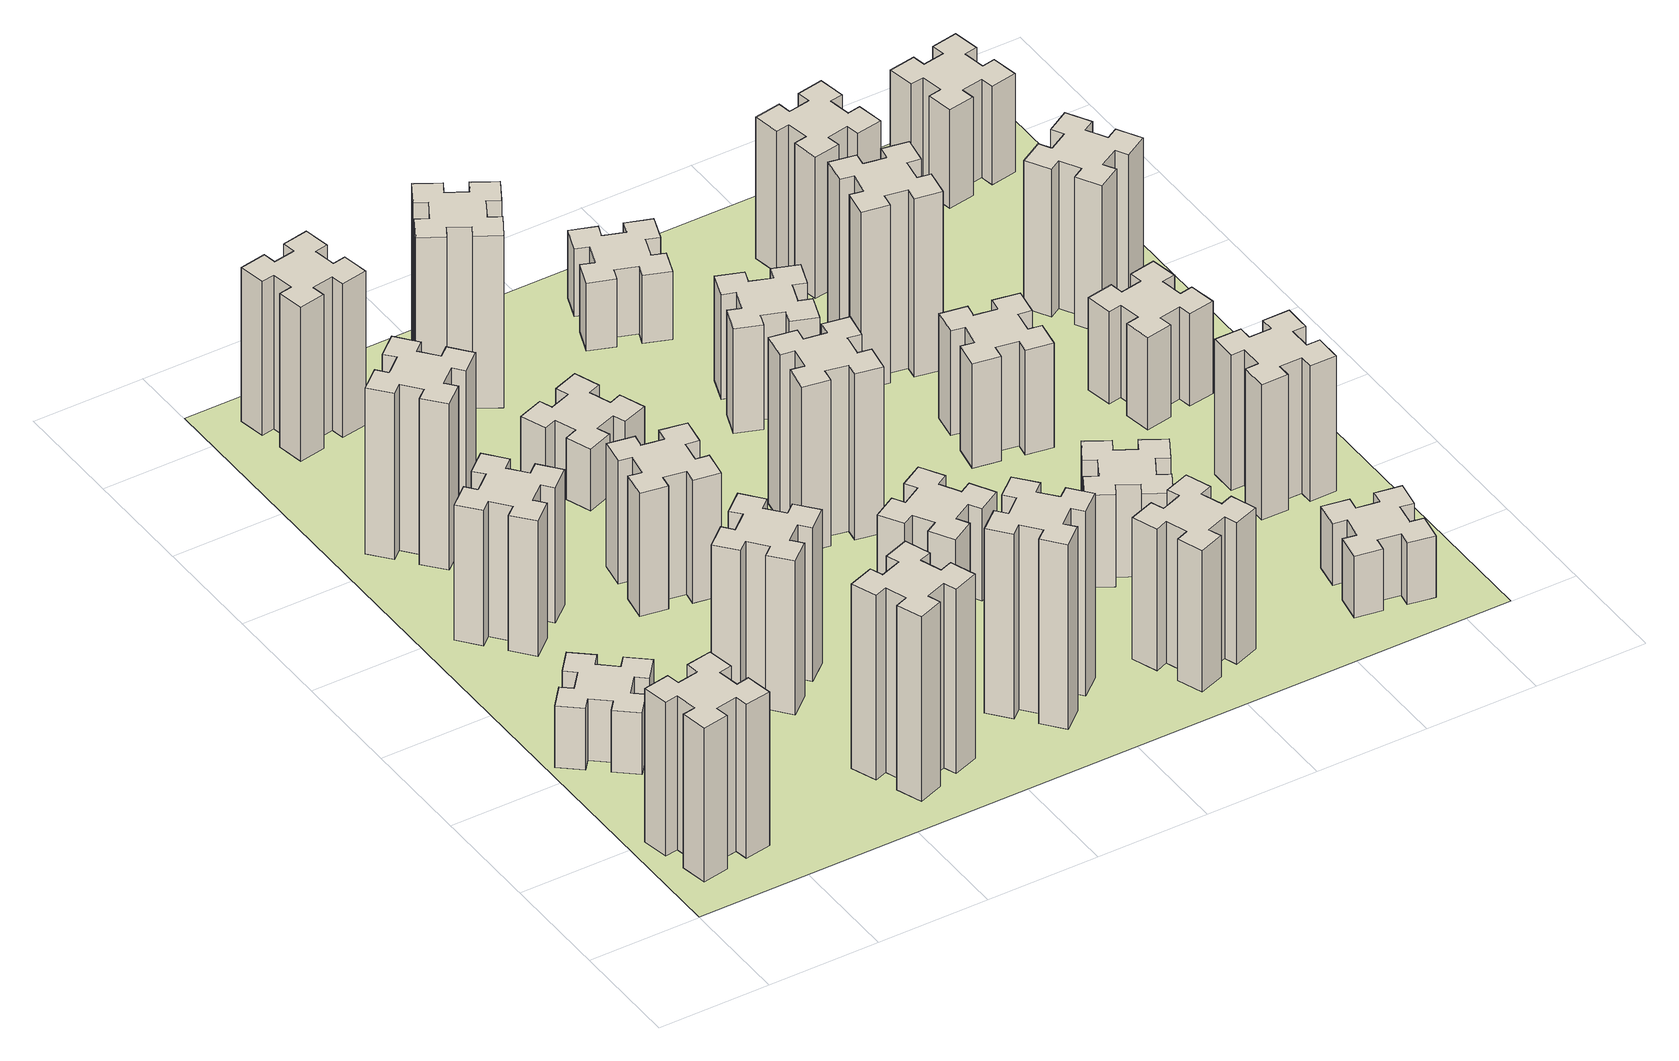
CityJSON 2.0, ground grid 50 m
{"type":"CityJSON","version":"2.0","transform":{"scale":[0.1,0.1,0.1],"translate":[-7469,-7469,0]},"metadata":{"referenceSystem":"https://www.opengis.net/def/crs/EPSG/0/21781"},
"CityObjects":{
"building1":{"type":"Building","attributes":{"class":"1000","function":"1000","usage":"1000","yearOfConstruction":2016,"roofType":"1000","measuredHeight":75,"storeysAboveGround":30,"storeysBelowGround":0},"geometry":[{"type":"Solid","lod":"1","boundaries":[[[[0,1,2,3,4,5,6,7,8,9,10,11,12,13,14,15,16,17,18,19]],[[17,16,20,21]],[[16,15,22,20]],[[15,14,23,22]],[[14,13,24,23]],[[13,12,25,24]],[[12,11,26,25]],[[11,10,27,26]],[[10,9,28,27]],[[9,8,29,28]],[[8,7,30,29]],[[7,6,31,30]],[[6,5,32,31]],[[5,4,33,32]],[[4,3,34,33]],[[3,2,35,34]],[[2,1,36,35]],[[1,0,37,36]],[[0,19,38,37]],[[19,18,39,38]],[[18,17,21,39]],[[24,25,26,27,28,29,30,31,32,33,34,35,36,37,38,39,21,20,22,23]]]]}]},
"building2":{"type":"Building","attributes":{"class":"1000","function":"1000","usage":"1000","yearOfConstruction":2016,"roofType":"1000","measuredHeight":30,"storeysAboveGround":30,"storeysBelowGround":0},"geometry":[{"type":"Solid","lod":"1","boundaries":[[[[40,41,42,43,44,45,46,47,48,49,50,51,52,53,54,55,56,57,58,59]],[[57,56,60,61]],[[56,55,62,60]],[[55,54,63,62]],[[54,53,64,63]],[[53,52,65,64]],[[52,51,66,65]],[[51,50,67,66]],[[50,49,68,67]],[[49,48,69,68]],[[48,47,70,69]],[[47,46,71,70]],[[46,45,72,71]],[[45,44,73,72]],[[44,43,74,73]],[[43,42,75,74]],[[42,41,76,75]],[[41,40,77,76]],[[40,59,78,77]],[[59,58,79,78]],[[58,57,61,79]],[[64,65,66,67,68,69,70,71,72,73,74,75,76,77,78,79,61,60,62,63]]]]}]},
"building3":{"type":"Building","attributes":{"class":"1000","function":"1000","usage":"1000","yearOfConstruction":2016,"roofType":"1000","measuredHeight":66,"storeysAboveGround":30,"storeysBelowGround":0},"geometry":[{"type":"Solid","lod":"1","boundaries":[[[[80,81,82,83,84,85,86,87,88,89,90,91,92,93,94,95,96,97,98,99]],[[97,96,100,101]],[[96,95,102,100]],[[95,94,103,102]],[[94,93,104,103]],[[93,92,105,104]],[[92,91,106,105]],[[91,90,107,106]],[[90,89,108,107]],[[89,88,109,108]],[[88,87,110,109]],[[87,86,111,110]],[[86,85,112,111]],[[85,84,113,112]],[[84,83,114,113]],[[83,82,115,114]],[[82,81,116,115]],[[81,80,117,116]],[[80,99,118,117]],[[99,98,119,118]],[[98,97,101,119]],[[104,105,106,107,108,109,110,111,112,113,114,115,116,117,118,119,101,100,102,103]]]]}]},
"building4":{"type":"Building","attributes":{"class":"1000","function":"1000","usage":"1000","yearOfConstruction":2016,"roofType":"1000","measuredHeight":81,"storeysAboveGround":30,"storeysBelowGround":0},"geometry":[{"type":"Solid","lod":"1","boundaries":[[[[120,121,122,123,124,125,126,127,128,129,130,131,132,133,134,135,136,137,138,139]],[[137,136,140,141]],[[136,135,142,140]],[[135,134,143,142]],[[134,133,144,143]],[[133,132,145,144]],[[132,131,146,145]],[[131,130,147,146]],[[130,129,148,147]],[[129,128,149,148]],[[128,127,150,149]],[[127,126,151,150]],[[126,125,152,151]],[[125,124,153,152]],[[124,123,154,153]],[[123,122,155,154]],[[122,121,156,155]],[[121,120,157,156]],[[120,139,158,157]],[[139,138,159,158]],[[138,137,141,159]],[[144,145,146,147,148,149,150,151,152,153,154,155,156,157,158,159,141,140,142,143]]]]}]},
"building5":{"type":"Building","attributes":{"class":"1000","function":"1000","usage":"1000","yearOfConstruction":2016,"roofType":"1000","measuredHeight":90,"storeysAboveGround":30,"storeysBelowGround":0},"geometry":[{"type":"Solid","lod":"1","boundaries":[[[[160,161,162,163,164,165,166,167,168,169,170,171,172,173,174,175,176,177,178,179]],[[177,176,180,181]],[[176,175,182,180]],[[175,174,183,182]],[[174,173,184,183]],[[173,172,185,184]],[[172,171,186,185]],[[171,170,187,186]],[[170,169,188,187]],[[169,168,189,188]],[[168,167,190,189]],[[167,166,191,190]],[[166,165,192,191]],[[165,164,193,192]],[[164,163,194,193]],[[163,162,195,194]],[[162,161,196,195]],[[161,160,197,196]],[[160,179,198,197]],[[179,178,199,198]],[[178,177,181,199]],[[184,185,186,187,188,189,190,191,192,193,194,195,196,197,198,199,181,180,182,183]]]]}]},
"building6":{"type":"Building","attributes":{"class":"1000","function":"1000","usage":"1000","yearOfConstruction":2016,"roofType":"1000","measuredHeight":75,"storeysAboveGround":30,"storeysBelowGround":0},"geometry":[{"type":"Solid","lod":"1","boundaries":[[[[200,201,202,203,204,205,206,207,208,209,210,211,212,213,214,215,216,217,218,219]],[[217,216,220,221]],[[216,215,222,220]],[[215,214,223,222]],[[214,213,224,223]],[[213,212,225,224]],[[212,211,226,225]],[[211,210,227,226]],[[210,209,228,227]],[[209,208,229,228]],[[208,207,230,229]],[[207,206,231,230]],[[206,205,232,231]],[[205,204,233,232]],[[204,203,234,233]],[[203,202,235,234]],[[202,201,236,235]],[[201,200,237,236]],[[200,219,238,237]],[[219,218,239,238]],[[218,217,221,239]],[[224,225,226,227,228,229,230,231,232,233,234,235,236,237,238,239,221,220,222,223]]]]}]},
"building7":{"type":"Building","attributes":{"class":"1000","function":"1000","usage":"1000","yearOfConstruction":2016,"roofType":"1000","measuredHeight":75,"storeysAboveGround":30,"storeysBelowGround":0},"geometry":[{"type":"Solid","lod":"1","boundaries":[[[[240,241,242,243,244,245,246,247,248,249,250,251,252,253,254,255,256,257,258,259]],[[257,256,260,261]],[[256,255,262,260]],[[255,254,263,262]],[[254,253,264,263]],[[253,252,265,264]],[[252,251,266,265]],[[251,250,267,266]],[[250,249,268,267]],[[249,248,269,268]],[[248,247,270,269]],[[247,246,271,270]],[[246,245,272,271]],[[245,244,273,272]],[[244,243,274,273]],[[243,242,275,274]],[[242,241,276,275]],[[241,240,277,276]],[[240,259,278,277]],[[259,258,279,278]],[[258,257,261,279]],[[264,265,266,267,268,269,270,271,272,273,274,275,276,277,278,279,261,260,262,263]]]]}]},
"building8":{"type":"Building","attributes":{"class":"1000","function":"1000","usage":"1000","yearOfConstruction":2016,"roofType":"1000","measuredHeight":60,"storeysAboveGround":30,"storeysBelowGround":0},"geometry":[{"type":"Solid","lod":"1","boundaries":[[[[280,281,282,283,284,285,286,287,288,289,290,291,292,293,294,295,296,297,298,299]],[[297,296,300,301]],[[296,295,302,300]],[[295,294,303,302]],[[294,293,304,303]],[[293,292,305,304]],[[292,291,306,305]],[[291,290,307,306]],[[290,289,308,307]],[[289,288,309,308]],[[288,287,310,309]],[[287,286,311,310]],[[286,285,312,311]],[[285,284,313,312]],[[284,283,314,313]],[[283,282,315,314]],[[282,281,316,315]],[[281,280,317,316]],[[280,299,318,317]],[[299,298,319,318]],[[298,297,301,319]],[[304,305,306,307,308,309,310,311,312,313,314,315,316,317,318,319,301,300,302,303]]]]}]},
"building9":{"type":"Building","attributes":{"class":"1000","function":"1000","usage":"1000","yearOfConstruction":2016,"roofType":"1000","measuredHeight":30,"storeysAboveGround":30,"storeysBelowGround":0},"geometry":[{"type":"Solid","lod":"1","boundaries":[[[[320,321,322,323,324,325,326,327,328,329,330,331,332,333,334,335,336,337,338,339]],[[337,336,340,341]],[[336,335,342,340]],[[335,334,343,342]],[[334,333,344,343]],[[333,332,345,344]],[[332,331,346,345]],[[331,330,347,346]],[[330,329,348,347]],[[329,328,349,348]],[[328,327,350,349]],[[327,326,351,350]],[[326,325,352,351]],[[325,324,353,352]],[[324,323,354,353]],[[323,322,355,354]],[[322,321,356,355]],[[321,320,357,356]],[[320,339,358,357]],[[339,338,359,358]],[[338,337,341,359]],[[344,345,346,347,348,349,350,351,352,353,354,355,356,357,358,359,341,340,342,343]]]]}]},
"building10":{"type":"Building","attributes":{"class":"1000","function":"1000","usage":"1000","yearOfConstruction":2016,"roofType":"1000","measuredHeight":90,"storeysAboveGround":30,"storeysBelowGround":0},"geometry":[{"type":"Solid","lod":"1","boundaries":[[[[360,361,362,363,364,365,366,367,368,369,370,371,372,373,374,375,376,377,378,379]],[[377,376,380,381]],[[376,375,382,380]],[[375,374,383,382]],[[374,373,384,383]],[[373,372,385,384]],[[372,371,386,385]],[[371,370,387,386]],[[370,369,388,387]],[[369,368,389,388]],[[368,367,390,389]],[[367,366,391,390]],[[366,365,392,391]],[[365,364,393,392]],[[364,363,394,393]],[[363,362,395,394]],[[362,361,396,395]],[[361,360,397,396]],[[360,379,398,397]],[[379,378,399,398]],[[378,377,381,399]],[[384,385,386,387,388,389,390,391,392,393,394,395,396,397,398,399,381,380,382,383]]]]}]},
"building11":{"type":"Building","attributes":{"class":"1000","function":"1000","usage":"1000","yearOfConstruction":2016,"roofType":"1000","measuredHeight":84,"storeysAboveGround":30,"storeysBelowGround":0},"geometry":[{"type":"Solid","lod":"1","boundaries":[[[[400,401,402,403,404,405,406,407,408,409,410,411,412,413,414,415,416,417,418,419]],[[417,416,420,421]],[[416,415,422,420]],[[415,414,423,422]],[[414,413,424,423]],[[413,412,425,424]],[[412,411,426,425]],[[411,410,427,426]],[[410,409,428,427]],[[409,408,429,428]],[[408,407,430,429]],[[407,406,431,430]],[[406,405,432,431]],[[405,404,433,432]],[[404,403,434,433]],[[403,402,435,434]],[[402,401,436,435]],[[401,400,437,436]],[[400,419,438,437]],[[419,418,439,438]],[[418,417,421,439]],[[424,425,426,427,428,429,430,431,432,433,434,435,436,437,438,439,421,420,422,423]]]]}]},
"building12":{"type":"Building","attributes":{"class":"1000","function":"1000","usage":"1000","yearOfConstruction":2016,"roofType":"1000","measuredHeight":45,"storeysAboveGround":30,"storeysBelowGround":0},"geometry":[{"type":"Solid","lod":"1","boundaries":[[[[440,441,442,443,444,445,446,447,448,449,450,451,452,453,454,455,456,457,458,459]],[[457,456,460,461]],[[456,455,462,460]],[[455,454,463,462]],[[454,453,464,463]],[[453,452,465,464]],[[452,451,466,465]],[[451,450,467,466]],[[450,449,468,467]],[[449,448,469,468]],[[448,447,470,469]],[[447,446,471,470]],[[446,445,472,471]],[[445,444,473,472]],[[444,443,474,473]],[[443,442,475,474]],[[442,441,476,475]],[[441,440,477,476]],[[440,459,478,477]],[[459,458,479,478]],[[458,457,461,479]],[[464,465,466,467,468,469,470,471,472,473,474,475,476,477,478,479,461,460,462,463]]]]}]},
"building13":{"type":"Building","attributes":{"class":"1000","function":"1000","usage":"1000","yearOfConstruction":2016,"roofType":"1000","measuredHeight":81,"storeysAboveGround":30,"storeysBelowGround":0},"geometry":[{"type":"Solid","lod":"1","boundaries":[[[[480,481,482,483,484,485,486,487,488,489,490,491,492,493,494,495,496,497,498,499]],[[497,496,500,501]],[[496,495,502,500]],[[495,494,503,502]],[[494,493,504,503]],[[493,492,505,504]],[[492,491,506,505]],[[491,490,507,506]],[[490,489,508,507]],[[489,488,509,508]],[[488,487,510,509]],[[487,486,511,510]],[[486,485,512,511]],[[485,484,513,512]],[[484,483,514,513]],[[483,482,515,514]],[[482,481,516,515]],[[481,480,517,516]],[[480,499,518,517]],[[499,498,519,518]],[[498,497,501,519]],[[504,505,506,507,508,509,510,511,512,513,514,515,516,517,518,519,501,500,502,503]]]]}]},
"building14":{"type":"Building","attributes":{"class":"1000","function":"1000","usage":"1000","yearOfConstruction":2016,"roofType":"1000","measuredHeight":69,"storeysAboveGround":30,"storeysBelowGround":0},"geometry":[{"type":"Solid","lod":"1","boundaries":[[[[520,521,522,523,524,525,526,527,528,529,530,531,532,533,534,535,536,537,538,539]],[[537,536,540,541]],[[536,535,542,540]],[[535,534,543,542]],[[534,533,544,543]],[[533,532,545,544]],[[532,531,546,545]],[[531,530,547,546]],[[530,529,548,547]],[[529,528,549,548]],[[528,527,550,549]],[[527,526,551,550]],[[526,525,552,551]],[[525,524,553,552]],[[524,523,554,553]],[[523,522,555,554]],[[522,521,556,555]],[[521,520,557,556]],[[520,539,558,557]],[[539,538,559,558]],[[538,537,541,559]],[[544,545,546,547,548,549,550,551,552,553,554,555,556,557,558,559,541,540,542,543]]]]}]},
"building15":{"type":"Building","attributes":{"class":"1000","function":"1000","usage":"1000","yearOfConstruction":2016,"roofType":"1000","measuredHeight":51,"storeysAboveGround":30,"storeysBelowGround":0},"geometry":[{"type":"Solid","lod":"1","boundaries":[[[[560,561,562,563,564,565,566,567,568,569,570,571,572,573,574,575,576,577,578,579]],[[577,576,580,581]],[[576,575,582,580]],[[575,574,583,582]],[[574,573,584,583]],[[573,572,585,584]],[[572,571,586,585]],[[571,570,587,586]],[[570,569,588,587]],[[569,568,589,588]],[[568,567,590,589]],[[567,566,591,590]],[[566,565,592,591]],[[565,564,593,592]],[[564,563,594,593]],[[563,562,595,594]],[[562,561,596,595]],[[561,560,597,596]],[[560,579,598,597]],[[579,578,599,598]],[[578,577,581,599]],[[584,585,586,587,588,589,590,591,592,593,594,595,596,597,598,599,581,580,582,583]]]]}]},
"building16":{"type":"Building","attributes":{"class":"1000","function":"1000","usage":"1000","yearOfConstruction":2016,"roofType":"1000","measuredHeight":33,"storeysAboveGround":30,"storeysBelowGround":0},"geometry":[{"type":"Solid","lod":"1","boundaries":[[[[600,601,602,603,604,605,606,607,608,609,610,611,612,613,614,615,616,617,618,619]],[[617,616,620,621]],[[616,615,622,620]],[[615,614,623,622]],[[614,613,624,623]],[[613,612,625,624]],[[612,611,626,625]],[[611,610,627,626]],[[610,609,628,627]],[[609,608,629,628]],[[608,607,630,629]],[[607,606,631,630]],[[606,605,632,631]],[[605,604,633,632]],[[604,603,634,633]],[[603,602,635,634]],[[602,601,636,635]],[[601,600,637,636]],[[600,619,638,637]],[[619,618,639,638]],[[618,617,621,639]],[[624,625,626,627,628,629,630,631,632,633,634,635,636,637,638,639,621,620,622,623]]]]}]},
"building17":{"type":"Building","attributes":{"class":"1000","function":"1000","usage":"1000","yearOfConstruction":2016,"roofType":"1000","measuredHeight":45,"storeysAboveGround":30,"storeysBelowGround":0},"geometry":[{"type":"Solid","lod":"1","boundaries":[[[[640,641,642,643,644,645,646,647,648,649,650,651,652,653,654,655,656,657,658,659]],[[657,656,660,661]],[[656,655,662,660]],[[655,654,663,662]],[[654,653,664,663]],[[653,652,665,664]],[[652,651,666,665]],[[651,650,667,666]],[[650,649,668,667]],[[649,648,669,668]],[[648,647,670,669]],[[647,646,671,670]],[[646,645,672,671]],[[645,644,673,672]],[[644,643,674,673]],[[643,642,675,674]],[[642,641,676,675]],[[641,640,677,676]],[[640,659,678,677]],[[659,658,679,678]],[[658,657,661,679]],[[664,665,666,667,668,669,670,671,672,673,674,675,676,677,678,679,661,660,662,663]]]]}]},
"building18":{"type":"Building","attributes":{"class":"1000","function":"1000","usage":"1000","yearOfConstruction":2016,"roofType":"1000","measuredHeight":51,"storeysAboveGround":30,"storeysBelowGround":0},"geometry":[{"type":"Solid","lod":"1","boundaries":[[[[680,681,682,683,684,685,686,687,688,689,690,691,692,693,694,695,696,697,698,699]],[[697,696,700,701]],[[696,695,702,700]],[[695,694,703,702]],[[694,693,704,703]],[[693,692,705,704]],[[692,691,706,705]],[[691,690,707,706]],[[690,689,708,707]],[[689,688,709,708]],[[688,687,710,709]],[[687,686,711,710]],[[686,685,712,711]],[[685,684,713,712]],[[684,683,714,713]],[[683,682,715,714]],[[682,681,716,715]],[[681,680,717,716]],[[680,699,718,717]],[[699,698,719,718]],[[698,697,701,719]],[[704,705,706,707,708,709,710,711,712,713,714,715,716,717,718,719,701,700,702,703]]]]}]},
"building19":{"type":"Building","attributes":{"class":"1000","function":"1000","usage":"1000","yearOfConstruction":2016,"roofType":"1000","measuredHeight":87,"storeysAboveGround":30,"storeysBelowGround":0},"geometry":[{"type":"Solid","lod":"1","boundaries":[[[[720,721,722,723,724,725,726,727,728,729,730,731,732,733,734,735,736,737,738,739]],[[737,736,740,741]],[[736,735,742,740]],[[735,734,743,742]],[[734,733,744,743]],[[733,732,745,744]],[[732,731,746,745]],[[731,730,747,746]],[[730,729,748,747]],[[729,728,749,748]],[[728,727,750,749]],[[727,726,751,750]],[[726,725,752,751]],[[725,724,753,752]],[[724,723,754,753]],[[723,722,755,754]],[[722,721,756,755]],[[721,720,757,756]],[[720,739,758,757]],[[739,738,759,758]],[[738,737,741,759]],[[744,745,746,747,748,749,750,751,752,753,754,755,756,757,758,759,741,740,742,743]]]]}]},
"building20":{"type":"Building","attributes":{"class":"1000","function":"1000","usage":"1000","yearOfConstruction":2016,"roofType":"1000","measuredHeight":30,"storeysAboveGround":30,"storeysBelowGround":0},"geometry":[{"type":"Solid","lod":"1","boundaries":[[[[760,761,762,763,764,765,766,767,768,769,770,771,772,773,774,775,776,777,778,779]],[[777,776,780,781]],[[776,775,782,780]],[[775,774,783,782]],[[774,773,784,783]],[[773,772,785,784]],[[772,771,786,785]],[[771,770,787,786]],[[770,769,788,787]],[[769,768,789,788]],[[768,767,790,789]],[[767,766,791,790]],[[766,765,792,791]],[[765,764,793,792]],[[764,763,794,793]],[[763,762,795,794]],[[762,761,796,795]],[[761,760,797,796]],[[760,779,798,797]],[[779,778,799,798]],[[778,777,781,799]],[[784,785,786,787,788,789,790,791,792,793,794,795,796,797,798,799,781,780,782,783]]]]}]},
"building21":{"type":"Building","attributes":{"class":"1000","function":"1000","usage":"1000","yearOfConstruction":2016,"roofType":"1000","measuredHeight":69,"storeysAboveGround":30,"storeysBelowGround":0},"geometry":[{"type":"Solid","lod":"1","boundaries":[[[[800,801,802,803,804,805,806,807,808,809,810,811,812,813,814,815,816,817,818,819]],[[817,816,820,821]],[[816,815,822,820]],[[815,814,823,822]],[[814,813,824,823]],[[813,812,825,824]],[[812,811,826,825]],[[811,810,827,826]],[[810,809,828,827]],[[809,808,829,828]],[[808,807,830,829]],[[807,806,831,830]],[[806,805,832,831]],[[805,804,833,832]],[[804,803,834,833]],[[803,802,835,834]],[[802,801,836,835]],[[801,800,837,836]],[[800,819,838,837]],[[819,818,839,838]],[[818,817,821,839]],[[824,825,826,827,828,829,830,831,832,833,834,835,836,837,838,839,821,820,822,823]]]]}]},
"building22":{"type":"Building","attributes":{"class":"1000","function":"1000","usage":"1000","yearOfConstruction":2016,"roofType":"1000","measuredHeight":66,"storeysAboveGround":30,"storeysBelowGround":0},"geometry":[{"type":"Solid","lod":"1","boundaries":[[[[840,841,842,843,844,845,846,847,848,849,850,851,852,853,854,855,856,857,858,859]],[[857,856,860,861]],[[856,855,862,860]],[[855,854,863,862]],[[854,853,864,863]],[[853,852,865,864]],[[852,851,866,865]],[[851,850,867,866]],[[850,849,868,867]],[[849,848,869,868]],[[848,847,870,869]],[[847,846,871,870]],[[846,845,872,871]],[[845,844,873,872]],[[844,843,874,873]],[[843,842,875,874]],[[842,841,876,875]],[[841,840,877,876]],[[840,859,878,877]],[[859,858,879,878]],[[858,857,861,879]],[[864,865,866,867,868,869,870,871,872,873,874,875,876,877,878,879,861,860,862,863]]]]}]},
"building23":{"type":"Building","attributes":{"class":"1000","function":"1000","usage":"1000","yearOfConstruction":2016,"roofType":"1000","measuredHeight":45,"storeysAboveGround":30,"storeysBelowGround":0},"geometry":[{"type":"Solid","lod":"1","boundaries":[[[[880,881,882,883,884,885,886,887,888,889,890,891,892,893,894,895,896,897,898,899]],[[897,896,900,901]],[[896,895,902,900]],[[895,894,903,902]],[[894,893,904,903]],[[893,892,905,904]],[[892,891,906,905]],[[891,890,907,906]],[[890,889,908,907]],[[889,888,909,908]],[[888,887,910,909]],[[887,886,911,910]],[[886,885,912,911]],[[885,884,913,912]],[[884,883,914,913]],[[883,882,915,914]],[[882,881,916,915]],[[881,880,917,916]],[[880,899,918,917]],[[899,898,919,918]],[[898,897,901,919]],[[904,905,906,907,908,909,910,911,912,913,914,915,916,917,918,919,901,900,902,903]]]]}]},
"building24":{"type":"Building","attributes":{"class":"1000","function":"1000","usage":"1000","yearOfConstruction":2016,"roofType":"1000","measuredHeight":72,"storeysAboveGround":30,"storeysBelowGround":0},"geometry":[{"type":"Solid","lod":"1","boundaries":[[[[920,921,922,923,924,925,926,927,928,929,930,931,932,933,934,935,936,937,938,939]],[[937,936,940,941]],[[936,935,942,940]],[[935,934,943,942]],[[934,933,944,943]],[[933,932,945,944]],[[932,931,946,945]],[[931,930,947,946]],[[930,929,948,947]],[[929,928,949,948]],[[928,927,950,949]],[[927,926,951,950]],[[926,925,952,951]],[[925,924,953,952]],[[924,923,954,953]],[[923,922,955,954]],[[922,921,956,955]],[[921,920,957,956]],[[920,939,958,957]],[[939,938,959,958]],[[938,937,941,959]],[[944,945,946,947,948,949,950,951,952,953,954,955,956,957,958,959,941,940,942,943]]]]}]},
"building25":{"type":"Building","attributes":{"class":"1000","function":"1000","usage":"1000","yearOfConstruction":2016,"roofType":"1000","measuredHeight":48,"storeysAboveGround":30,"storeysBelowGround":0},"geometry":[{"type":"Solid","lod":"1","boundaries":[[[[960,961,962,963,964,965,966,967,968,969,970,971,972,973,974,975,976,977,978,979]],[[977,976,980,981]],[[976,975,982,980]],[[975,974,983,982]],[[974,973,984,983]],[[973,972,985,984]],[[972,971,986,985]],[[971,970,987,986]],[[970,969,988,987]],[[969,968,989,988]],[[968,967,990,989]],[[967,966,991,990]],[[966,965,992,991]],[[965,964,993,992]],[[964,963,994,993]],[[963,962,995,994]],[[962,961,996,995]],[[961,960,997,996]],[[960,979,998,997]],[[979,978,999,998]],[[978,977,981,999]],[[984,985,986,987,988,989,990,991,992,993,994,995,996,997,998,999,981,980,982,983]]]]}]},
"landuse1":{"type":"LandUse","attributes":{"name":"plot1","function":"1010"},"geometry":[{"type":"MultiSurface","lod":"1","boundaries":[[[1000,1001,1002,1003]]]}]}
},
"vertices":[
[305,492,0],[207,475,0],[197,534,0],[78,513,0],[99,395,0],[158,405,0],[176,307,0],[117,297,0],[137,178,0],[256,199,0],[245,258,0],[344,276,0],[354,217,0],[472,237,0],[451,356,0],[392,345,0],[375,444,0],[434,454,0],[413,572,0],[295,551,0],[375,444,750],[434,454,750],[392,345,750],[451,356,750],[472,237,750],[354,217,750],[344,276,750],[245,258,750],[256,199,750],[137,178,750],[117,297,750],[176,307,750],[158,405,750],[99,395,750],[78,513,750],[197,534,750],[207,475,750],[305,492,750],[295,551,750],[413,572,750],
[223,1224,0],[159,1148,0],[113,1186,0],[36,1094,0],[128,1017,0],[166,1063,0],[243,999,0],[204,953,0],[296,876,0],[373,968,0],[327,1006,0],[392,1083,0],[438,1044,0],[515,1136,0],[423,1213,0],[384,1167,0],[308,1232,0],[346,1278,0],[254,1355,0],[177,1263,0],[308,1232,300],[346,1278,300],[384,1167,300],[423,1213,300],[515,1136,300],[438,1044,300],[392,1083,300],[327,1006,300],[373,968,300],[296,876,300],[204,953,300],[243,999,300],[166,1063,300],[128,1017,300],[36,1094,300],[113,1186,300],[159,1148,300],[223,1224,300],[177,1263,300],[254,1355,300],
[492,1988,0],[427,2064,0],[473,2103,0],[396,2195,0],[304,2118,0],[343,2072,0],[266,2007,0],[228,2053,0],[136,1976,0],[213,1884,0],[259,1923,0],[323,1846,0],[277,1808,0],[354,1716,0],[446,1793,0],[408,1839,0],[484,1903,0],[523,1857,0],[615,1934,0],[538,2026,0],[484,1903,660],[523,1857,660],[408,1839,660],[446,1793,660],[354,1716,660],[277,1808,660],[323,1846,660],[259,1923,660],[213,1884,660],[136,1976,660],[228,2053,660],[266,2007,660],[343,2072,660],[304,2118,660],[396,2195,660],[473,2103,660],[427,2064,660],[492,1988,660],[538,2026,660],[615,1934,660],
[343,2712,0],[266,2647,0],[228,2693,0],[136,2616,0],[213,2524,0],[259,2563,0],[323,2486,0],[277,2448,0],[354,2356,0],[446,2433,0],[408,2479,0],[484,2543,0],[523,2497,0],[615,2574,0],[538,2666,0],[492,2628,0],[427,2704,0],[473,2743,0],[396,2835,0],[304,2758,0],[427,2704,810],[473,2743,810],[492,2628,810],[538,2666,810],[615,2574,810],[523,2497,810],[484,2543,810],[408,2479,810],[446,2433,810],[354,2356,810],[277,2448,810],[323,2486,810],[259,2563,810],[213,2524,810],[136,2616,810],[228,2693,810],[266,2647,810],[343,2712,810],[304,2758,810],[396,2835,810],
[1095,385,0],[1129,291,0],[1073,270,0],[1114,157,0],[1227,199,0],[1206,255,0],[1300,289,0],[1320,233,0],[1433,274,0],[1392,387,0],[1336,366,0],[1302,460,0],[1358,480,0],[1317,593,0],[1204,552,0],[1225,496,0],[1131,462,0],[1110,518,0],[997,477,0],[1039,364,0],[1131,462,900],[1110,518,900],[1225,496,900],[1204,552,900],[1317,593,900],[1358,480,900],[1302,460,900],[1336,366,900],[1392,387,900],[1433,274,900],[1320,233,900],[1300,289,900],[1206,255,900],[1227,199,900],[1114,157,900],[1073,270,900],[1129,291,900],[1095,385,900],[1039,364,900],[997,477,900],
[1132,1148,0],[1067,1224,0],[1113,1263,0],[1036,1355,0],[944,1278,0],[983,1232,0],[906,1167,0],[868,1213,0],[776,1136,0],[853,1044,0],[899,1083,0],[963,1006,0],[917,968,0],[994,876,0],[1086,953,0],[1048,999,0],[1124,1063,0],[1163,1017,0],[1255,1094,0],[1178,1186,0],[1124,1063,750],[1163,1017,750],[1048,999,750],[1086,953,750],[994,876,750],[917,968,750],[963,1006,750],[899,1083,750],[853,1044,750],[776,1136,750],[868,1213,750],[906,1167,750],[983,1232,750],[944,1278,750],[1036,1355,750],[1113,1263,750],[1067,1224,750],[1132,1148,750],[1178,1186,750],[1255,1094,750],
[492,3405,0],[475,3504,0],[534,3514,0],[513,3632,0],[395,3611,0],[405,3552,0],[307,3535,0],[297,3594,0],[178,3573,0],[199,3455,0],[258,3465,0],[276,3367,0],[217,3357,0],[237,3238,0],[356,3259,0],[345,3318,0],[444,3336,0],[454,3277,0],[572,3297,0],[551,3416,0],[444,3336,750],[454,3277,750],[345,3318,750],[356,3259,750],[237,3238,750],[217,3357,750],[276,3367,750],[258,3465,750],[199,3455,750],[178,3573,750],[297,3594,750],[307,3535,750],[405,3552,750],[395,3611,750],[513,3632,750],[534,3514,750],[475,3504,750],[492,3405,750],[551,3416,750],[572,3297,750],
[1084,1955,0],[985,1972,0],[996,2031,0],[877,2052,0],[857,1934,0],[916,1924,0],[898,1825,0],[839,1836,0],[818,1717,0],[937,1697,0],[947,1756,0],[1045,1738,0],[1035,1679,0],[1153,1658,0],[1174,1777,0],[1115,1787,0],[1132,1885,0],[1191,1875,0],[1212,1993,0],[1094,2014,0],[1132,1885,600],[1191,1875,600],[1115,1787,600],[1174,1777,600],[1153,1658,600],[1035,1679,600],[1045,1738,600],[947,1756,600],[937,1697,600],[818,1717,600],[839,1836,600],[898,1825,600],[916,1924,600],[857,1934,600],[877,2052,600],[996,2031,600],[985,1972,600],[1084,1955,600],[1094,2014,600],[1212,1993,600],
[1106,2475,0],[1200,2509,0],[1220,2453,0],[1333,2494,0],[1292,2607,0],[1236,2586,0],[1202,2680,0],[1258,2700,0],[1217,2813,0],[1104,2772,0],[1125,2716,0],[1031,2682,0],[1010,2738,0],[897,2697,0],[939,2584,0],[995,2605,0],[1029,2511,0],[973,2490,0],[1014,2377,0],[1127,2419,0],[1029,2511,300],[973,2490,300],[995,2605,300],[939,2584,300],[897,2697,300],[1010,2738,300],[1031,2682,300],[1125,2716,300],[1104,2772,300],[1217,2813,300],[1258,2700,300],[1202,2680,300],[1236,2586,300],[1292,2607,300],[1333,2494,300],[1220,2453,300],[1200,2509,300],[1106,2475,300],[1127,2419,300],[1014,2377,300],
[1823,592,0],[1746,527,0],[1708,573,0],[1616,496,0],[1693,404,0],[1739,443,0],[1803,366,0],[1757,328,0],[1834,236,0],[1926,313,0],[1888,359,0],[1964,423,0],[2003,377,0],[2095,454,0],[2018,546,0],[1972,508,0],[1907,584,0],[1953,623,0],[1876,715,0],[1784,638,0],[1907,584,900],[1953,623,900],[1972,508,900],[2018,546,900],[2095,454,900],[2003,377,900],[1964,423,900],[1888,359,900],[1926,313,900],[1834,236,900],[1757,328,900],[1803,366,900],[1739,443,900],[1693,404,900],[1616,496,900],[1708,573,900],[1746,527,900],[1823,592,900],[1784,638,900],[1876,715,900],
[917,3265,0],[1004,3215,0],[974,3163,0],[1078,3103,0],[1138,3207,0],[1086,3237,0],[1136,3324,0],[1188,3294,0],[1248,3398,0],[1144,3458,0],[1114,3406,0],[1027,3456,0],[1057,3508,0],[953,3568,0],[893,3464,0],[945,3434,0],[895,3347,0],[843,3377,0],[783,3273,0],[887,3213,0],[895,3347,840],[843,3377,840],[945,3434,840],[893,3464,840],[953,3568,840],[1057,3508,840],[1027,3456,840],[1114,3406,840],[1144,3458,840],[1248,3398,840],[1188,3294,840],[1136,3324,840],[1086,3237,840],[1138,3207,840],[1078,3103,840],[974,3163,840],[1004,3215,840],[917,3265,840],[887,3213,840],[783,3273,840],
[1735,1204,0],[1785,1117,0],[1733,1087,0],[1793,983,0],[1897,1043,0],[1867,1095,0],[1954,1145,0],[1984,1093,0],[2088,1153,0],[2028,1257,0],[1976,1227,0],[1926,1314,0],[1978,1344,0],[1918,1448,0],[1814,1388,0],[1844,1336,0],[1757,1286,0],[1727,1338,0],[1623,1278,0],[1683,1174,0],[1757,1286,450],[1727,1338,450],[1844,1336,450],[1814,1388,450],[1918,1448,450],[1978,1344,450],[1926,1314,450],[1976,1227,450],[2028,1257,450],[2088,1153,450],[1984,1093,450],[1954,1145,450],[1867,1095,450],[1897,1043,450],[1793,983,450],[1733,1087,450],[1785,1117,450],[1735,1204,450],[1683,1174,450],[1623,1278,450],
[1656,1924,0],[1638,1825,0],[1579,1836,0],[1558,1717,0],[1677,1697,0],[1687,1756,0],[1785,1738,0],[1775,1679,0],[1893,1658,0],[1914,1777,0],[1855,1787,0],[1872,1885,0],[1931,1875,0],[1952,1993,0],[1834,2014,0],[1824,1955,0],[1725,1972,0],[1736,2031,0],[1617,2052,0],[1597,1934,0],[1725,1972,810],[1736,2031,810],[1824,1955,810],[1834,2014,810],[1952,1993,810],[1931,1875,810],[1872,1885,810],[1855,1787,810],[1914,1777,810],[1893,1658,810],[1775,1679,810],[1785,1738,810],[1687,1756,810],[1677,1697,810],[1558,1717,810],[1579,1836,810],[1638,1825,810],[1656,1924,810],[1597,1934,810],[1617,2052,810],
[2616,366,0],[2582,460,0],[2638,480,0],[2597,593,0],[2484,552,0],[2505,496,0],[2411,462,0],[2390,518,0],[2277,477,0],[2319,364,0],[2375,385,0],[2409,291,0],[2353,270,0],[2394,157,0],[2507,199,0],[2486,255,0],[2580,289,0],[2600,233,0],[2713,274,0],[2672,387,0],[2580,289,690],[2600,233,690],[2486,255,690],[2507,199,690],[2394,157,690],[2353,270,690],[2409,291,690],[2375,385,690],[2319,364,690],[2277,477,690],[2390,518,690],[2411,462,690],[2505,496,690],[2484,552,690],[2597,593,690],[2638,480,690],[2582,460,690],[2616,366,690],[2672,387,690],[2713,274,690],
[2040,2682,0],[1946,2716,0],[1967,2772,0],[1854,2813,0],[1813,2700,0],[1869,2680,0],[1835,2586,0],[1779,2607,0],[1737,2494,0],[1850,2453,0],[1871,2509,0],[1965,2475,0],[1944,2419,0],[2057,2377,0],[2098,2490,0],[2042,2511,0],[2076,2605,0],[2132,2584,0],[2173,2697,0],[2060,2738,0],[2076,2605,510],[2132,2584,510],[2042,2511,510],[2098,2490,510],[2057,2377,510],[1944,2419,510],[1965,2475,510],[1871,2509,510],[1850,2453,510],[1737,2494,510],[1779,2607,510],[1835,2586,510],[1869,2680,510],[1813,2700,510],[1854,2813,510],[1967,2772,510],[1946,2716,510],[2040,2682,510],[2060,2738,510],[2173,2697,510],
[1671,3249,0],[1765,3215,0],[1744,3159,0],[1857,3117,0],[1898,3230,0],[1842,3251,0],[1876,3345,0],[1932,3324,0],[1973,3437,0],[1860,3478,0],[1840,3422,0],[1746,3456,0],[1767,3512,0],[1654,3553,0],[1613,3440,0],[1669,3420,0],[1635,3326,0],[1579,3347,0],[1537,3234,0],[1650,3193,0],[1635,3326,330],[1579,3347,330],[1669,3420,330],[1613,3440,330],[1654,3553,330],[1767,3512,330],[1746,3456,330],[1840,3422,330],[1860,3478,330],[1973,3437,330],[1932,3324,330],[1876,3345,330],[1842,3251,330],[1898,3230,330],[1857,3117,330],[1744,3159,330],[1765,3215,330],[1671,3249,330],[1650,3193,330],[1537,3234,330],
[2525,1114,0],[2475,1027,0],[2423,1057,0],[2363,953,0],[2467,893,0],[2497,945,0],[2584,895,0],[2554,843,0],[2658,783,0],[2718,887,0],[2666,917,0],[2716,1004,0],[2768,974,0],[2828,1078,0],[2724,1138,0],[2694,1086,0],[2607,1136,0],[2637,1188,0],[2533,1248,0],[2473,1144,0],[2607,1136,450],[2637,1188,450],[2694,1086,450],[2724,1138,450],[2828,1078,450],[2768,974,450],[2716,1004,450],[2666,917,450],[2718,887,450],[2658,783,450],[2554,843,450],[2584,895,450],[2497,945,450],[2467,893,450],[2363,953,450],[2423,1057,450],[2475,1027,450],[2525,1114,450],[2473,1144,450],[2533,1248,450],
[2695,1887,0],[2712,1985,0],[2771,1975,0],[2792,2093,0],[2674,2114,0],[2664,2055,0],[2565,2072,0],[2576,2131,0],[2457,2152,0],[2437,2034,0],[2496,2024,0],[2478,1925,0],[2419,1936,0],[2398,1817,0],[2517,1797,0],[2527,1856,0],[2625,1838,0],[2615,1779,0],[2733,1758,0],[2754,1877,0],[2625,1838,510],[2615,1779,510],[2527,1856,510],[2517,1797,510],[2398,1817,510],[2419,1936,510],[2478,1925,510],[2496,2024,510],[2437,2034,510],[2457,2152,510],[2576,2131,510],[2565,2072,510],[2664,2055,510],[2674,2114,510],[2792,2093,510],[2771,1975,510],[2712,1985,510],[2695,1887,510],[2754,1877,510],[2733,1758,510],
[2427,2496,0],[2525,2478,0],[2515,2419,0],[2633,2398,0],[2654,2517,0],[2595,2527,0],[2612,2625,0],[2671,2615,0],[2692,2733,0],[2574,2754,0],[2564,2695,0],[2465,2712,0],[2476,2771,0],[2357,2792,0],[2337,2674,0],[2396,2664,0],[2378,2565,0],[2319,2576,0],[2298,2457,0],[2417,2437,0],[2378,2565,870],[2319,2576,870],[2396,2664,870],[2337,2674,870],[2357,2792,870],[2476,2771,870],[2465,2712,870],[2564,2695,870],[2574,2754,870],[2692,2733,870],[2671,2615,870],[2612,2625,870],[2595,2527,870],[2654,2517,870],[2633,2398,870],[2515,2419,870],[2525,2478,870],[2427,2496,870],[2417,2437,870],[2298,2457,870],
[3267,276,0],[3365,258,0],[3355,199,0],[3473,178,0],[3494,297,0],[3435,307,0],[3452,405,0],[3511,395,0],[3532,513,0],[3414,534,0],[3404,475,0],[3305,492,0],[3316,551,0],[3197,572,0],[3177,454,0],[3236,444,0],[3218,345,0],[3159,356,0],[3138,237,0],[3257,217,0],[3218,345,300],[3159,356,300],[3236,444,300],[3177,454,300],[3197,572,300],[3316,551,300],[3305,492,300],[3404,475,300],[3414,534,300],[3532,513,300],[3511,395,300],[3452,405,300],[3435,307,300],[3494,297,300],[3473,178,300],[3355,199,300],[3365,258,300],[3267,276,300],[3257,217,300],[3138,237,300],
[2565,3118,0],[2664,3136,0],[2674,3077,0],[2792,3097,0],[2771,3216,0],[2712,3205,0],[2695,3304,0],[2754,3314,0],[2733,3432,0],[2615,3411,0],[2625,3352,0],[2527,3335,0],[2517,3394,0],[2398,3373,0],[2419,3255,0],[2478,3265,0],[2496,3167,0],[2437,3157,0],[2457,3038,0],[2576,3059,0],[2496,3167,690],[2437,3157,690],[2478,3265,690],[2419,3255,690],[2398,3373,690],[2517,3394,690],[2527,3335,690],[2625,3352,690],[2615,3411,690],[2733,3432,690],[2754,3314,690],[2695,3304,690],[2712,3205,690],[2771,3216,690],[2792,3097,690],[2674,3077,690],[2664,3136,690],[2565,3118,690],[2576,3059,690],[2457,3038,690],
[3285,1005,0],[3385,1005,0],[3385,945,0],[3505,945,0],[3505,1065,0],[3445,1065,0],[3445,1165,0],[3505,1165,0],[3505,1285,0],[3385,1285,0],[3385,1225,0],[3285,1225,0],[3285,1285,0],[3165,1285,0],[3165,1165,0],[3225,1165,0],[3225,1065,0],[3165,1065,0],[3165,945,0],[3285,945,0],[3225,1065,660],[3165,1065,660],[3225,1165,660],[3165,1165,660],[3165,1285,660],[3285,1285,660],[3285,1225,660],[3385,1225,660],[3385,1285,660],[3505,1285,660],[3505,1165,660],[3445,1165,660],[3445,1065,660],[3505,1065,660],[3505,945,660],[3385,945,660],[3385,1005,660],[3285,1005,660],[3285,945,660],[3165,945,660],
[3205,1738,0],[3304,1756,0],[3314,1697,0],[3432,1717,0],[3411,1836,0],[3352,1825,0],[3335,1924,0],[3394,1934,0],[3373,2052,0],[3255,2031,0],[3265,1972,0],[3167,1955,0],[3157,2014,0],[3038,1993,0],[3059,1875,0],[3118,1885,0],[3136,1787,0],[3077,1777,0],[3097,1658,0],[3216,1679,0],[3136,1787,450],[3077,1777,450],[3118,1885,450],[3059,1875,450],[3038,1993,450],[3157,2014,450],[3167,1955,450],[3265,1972,450],[3255,2031,450],[3373,2052,450],[3394,1934,450],[3335,1924,450],[3352,1825,450],[3411,1836,450],[3432,1717,450],[3314,1697,450],[3304,1756,450],[3205,1738,450],[3216,1679,450],[3097,1658,450],
[3456,2507,0],[3406,2594,0],[3458,2624,0],[3398,2728,0],[3294,2668,0],[3324,2616,0],[3237,2566,0],[3207,2618,0],[3103,2558,0],[3163,2454,0],[3215,2484,0],[3265,2397,0],[3213,2367,0],[3273,2263,0],[3377,2323,0],[3347,2375,0],[3434,2425,0],[3464,2373,0],[3568,2433,0],[3508,2537,0],[3434,2425,720],[3464,2373,720],[3347,2375,720],[3377,2323,720],[3273,2263,720],[3213,2367,720],[3265,2397,720],[3215,2484,720],[3163,2454,720],[3103,2558,720],[3207,2618,720],[3237,2566,720],[3324,2616,720],[3294,2668,720],[3398,2728,720],[3458,2624,720],[3406,2594,720],[3456,2507,720],[3508,2537,720],[3568,2433,720],
[3218,3465,0],[3236,3367,0],[3177,3357,0],[3197,3238,0],[3316,3259,0],[3305,3318,0],[3404,3336,0],[3414,3277,0],[3532,3297,0],[3511,3416,0],[3452,3405,0],[3435,3504,0],[3494,3514,0],[3473,3632,0],[3355,3611,0],[3365,3552,0],[3267,3535,0],[3257,3594,0],[3138,3573,0],[3159,3455,0],[3267,3535,480],[3257,3594,480],[3365,3552,480],[3355,3611,480],[3473,3632,480],[3494,3514,480],[3435,3504,480],[3452,3405,480],[3511,3416,480],[3532,3297,480],[3414,3277,480],[3404,3336,480],[3305,3318,480],[3316,3259,480],[3197,3238,480],[3177,3357,480],[3236,3367,480],[3218,3465,480],[3159,3455,480],[3138,3573,480],
[5,3705,0],[3705,3705,0],[3705,5,0],[5,5,0]
]}
